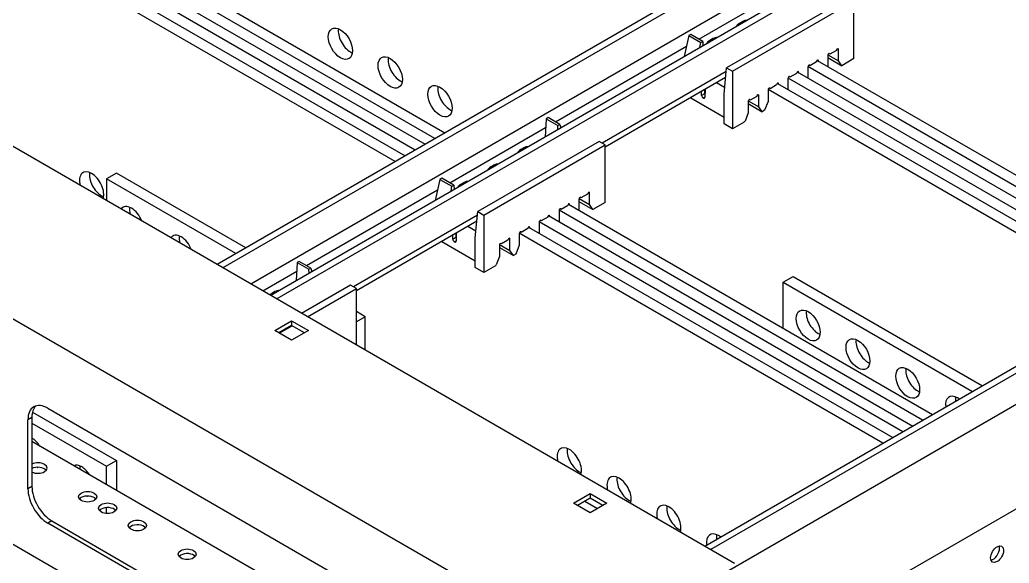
# Model space of a CAD drawing. Header units: millimetres. Extents: x -116965 to 323937, y 291661 to 566926.
# Drawn here: x -22430.4 to -22247.7, y 314047.1 to 314147.4 of the extents above; entities that cross this region are included whole.
import ezdxf

# ---------------------------------------------------------------- set-up
doc = ezdxf.new("R2010")
doc.units = ezdxf.units.MM
doc.layers.add('ALPHA', color=255, linetype='Continuous')

msp = doc.modelspace()

# ---------------------------------------------------------------- linework, layer by layer
at = {"layer": 'ALPHA'}
for p, q in [((-22241.781215, 314190.141612), (-22394.007163, 314102.25392)), ((-22240.678128, 314189.504745), (-22392.904076, 314101.617053)), ((-22239.575042, 314184.197517), (-22387.756339, 314098.645005)), ((-22231.853436, 314184.409806), (-22384.079384, 314096.522114)), ((-22230.750349, 314183.772939), (-22382.976297, 314095.885247)), ((-22298.406326, 314047.058751), (-22519.023642, 314174.432218)), ((-22353.744503, 314125.499578), (-22415.382114, 314161.08607)), ((-22413.67233, 314162.221816), (-22351.906025, 314126.561023)), ((-22357.421458, 314123.376687), (-22419.05907, 314158.963179)), ((-22417.349286, 314160.098925), (-22355.58298, 314124.438132)), ((-22325.98349, 314031.137068), (-22546.600806, 314158.510535)), ((-22421.026241, 314157.976034), (-22359.259936, 314122.315241)), ((-22361.098413, 314121.253796), (-22422.736025, 314156.840288)), ((-22323.225774, 314032.092369), (-22107.020805, 314156.918366)), ((-22305.024845, 314143.862586), (-22287.34899, 314154.067746)), ((-22277.447681, 314151.504994), (-22299.877108, 314138.555358)), ((-22298.774021, 314137.918491), (-22276.344594, 314150.868127)), ((-22276.344594, 314140.253671), (-22276.344594, 314150.868127)), ((-22306.532397, 314022.454443), (-22090.327428, 314147.280441)), ((-22296.898774, 314147.131838), (-22297.450318, 314146.813405)), ((-22306.863323, 314144.499453), (-22307.731404, 314140.627485)), ((-22306.495627, 314144.711742), (-22306.863323, 314144.499453)), ((-22306.863323, 314144.499453), (-22304.65715, 314143.225719)), ((-22304.289454, 314143.438008), (-22306.495627, 314144.711742)), ((-22331.498923, 314128.57777), (-22307.300691, 314142.548626)), ((-22304.796328, 314142.296208), (-22304.65715, 314143.225719)), ((-22304.65715, 314143.225719), (-22304.289454, 314143.438008)), ((-22304.289454, 314143.438008), (-22304.258813, 314142.606542)), ((-22302.414207, 314143.947502), (-22302.96575, 314143.629068)), ((-22281.179791, 314140.858695), (-22281.179791, 314138.799491)), ((-22281.157404, 314140.973144), (-22279.231004, 314139.860936)), ((-22280.812095, 314141.070984), (-22280.995943, 314141.177129)), ((-22279.5987, 314141.771538), (-22280.812095, 314141.070984)), ((-22279.414852, 314142.089972), (-22279.231004, 314141.983827)), ((-22279.231004, 314139.860936), (-22279.231004, 314141.983827)), ((-22307.731404, 314140.627485), (-22307.732422, 314140.601053)), ((-22307.709023, 314140.614563), (-22307.731404, 314140.627485)), ((-22284.48905, 314138.948093), (-22284.672898, 314139.054238)), ((-22283.275655, 314139.648647), (-22284.48905, 314138.948093)), ((-22283.140418, 314139.93146), (-22215.85868, 314101.08633)), ((-22283.091807, 314139.967081), (-22282.907959, 314139.860936)), ((-22282.907959, 314139.79725), (-22282.907959, 314139.860936)), ((-22281.179791, 314140.447725), (-22278.594137, 314138.954897)), ((-22278.594137, 314138.954897), (-22279.231004, 314139.860936)), ((-22276.344594, 314140.253671), (-22278.594137, 314138.954897)), ((-22299.941886, 314137.881091), (-22322.858078, 314124.650421)), ((-22303.921759, 314050.243088), (-22151.695811, 314138.13078)), ((-22302.818672, 314049.606221), (-22150.592724, 314137.493913)), ((-22300.340864, 314133.728169), (-22299.877108, 314138.555358)), ((-22299.877108, 314138.555358), (-22298.774021, 314137.918491)), ((-22298.774021, 314137.918491), (-22298.774021, 314127.304035)), ((-22286.95261, 314137.525756), (-22288.166006, 314136.825202)), ((-22286.817374, 314137.808569), (-22219.535636, 314098.963439)), ((-22286.768763, 314137.84419), (-22286.584915, 314137.738045)), ((-22286.584915, 314137.674358), (-22286.584915, 314137.738045)), ((-22284.856746, 314138.735804), (-22284.856746, 314136.6766)), ((-22217.697158, 314100.024885), (-22284.850203, 314138.795713)), ((-22300.049214, 314136.763929), (-22322.306535, 314123.913659)), ((-22300.231001, 314134.938475), (-22301.720998, 314135.798724)), ((-22290.629566, 314135.402865), (-22291.842961, 314134.702311)), ((-22290.494329, 314135.685678), (-22223.212591, 314096.840548)), ((-22290.445718, 314135.721299), (-22290.26187, 314135.615154)), ((-22290.26187, 314135.551467), (-22290.26187, 314135.615154)), ((-22288.533701, 314136.612913), (-22288.533701, 314134.553709)), ((-22221.374113, 314097.901993), (-22288.527158, 314136.672822)), ((-22288.166006, 314136.825202), (-22288.349853, 314136.931347)), ((-22304.484771, 314133.453209), (-22304.511829, 314134.187437)), ((-22303.933228, 314133.771643), (-22304.484771, 314133.453209)), ((-22303.960286, 314134.505871), (-22303.933228, 314133.771643)), ((-22303.945739, 314134.111132), (-22303.853823, 314134.058064)), ((-22303.837864, 314134.576551), (-22303.883049, 314133.108524)), ((-22300.340404, 314133.727904), (-22300.340864, 314133.728169)), ((-22300.340404, 314128.208387), (-22300.340404, 314133.727904)), ((-22300.224212, 314134.942395), (-22300.231001, 314134.938475)), ((-22294.122673, 314133.598408), (-22293.938825, 314133.492263)), ((-22293.938825, 314131.369372), (-22293.938825, 314133.492263)), ((-22292.210656, 314134.490022), (-22292.210656, 314132.367131)), ((-22225.051068, 314095.779102), (-22292.204113, 314134.549931)), ((-22291.842961, 314134.702311), (-22292.026809, 314134.808455)), ((-22306.501039, 314133.038966), (-22300.340404, 314129.482122)), ((-22304.20926, 314132.989541), (-22303.880876, 314133.179134)), ((-22304.158653, 314132.960323), (-22304.20926, 314132.989541)), ((-22303.882707, 314133.11964), (-22304.158653, 314132.960323)), ((-22295.887612, 314132.367131), (-22295.887612, 314130.24424)), ((-22295.887612, 314131.956161), (-22293.301958, 314130.463333)), ((-22295.865225, 314132.481579), (-22293.938825, 314131.369372)), ((-22295.519916, 314132.57942), (-22295.703764, 314132.685564)), ((-22294.306521, 314133.279974), (-22295.519916, 314132.57942)), ((-22292.210656, 314132.367131), (-22292.847524, 314130.7257)), ((-22295.887612, 314130.24424), (-22296.471407, 314128.739595)), ((-22293.301958, 314130.463333), (-22293.938825, 314131.369372)), ((-22292.847524, 314130.7257), (-22293.301958, 314130.463333)), ((-22333.22975, 314129.152485), (-22333.398523, 314125.782723)), ((-22332.862054, 314129.364774), (-22333.22975, 314129.152485)), ((-22333.22975, 314129.152485), (-22331.060903, 314127.900301)), ((-22330.693207, 314128.11259), (-22332.862054, 314129.364774)), ((-22331.060903, 314127.900301), (-22330.693207, 314128.11259)), ((-22331.038312, 314127.145391), (-22331.060903, 314127.900301)), ((-22330.693207, 314128.11259), (-22330.515803, 314127.447062)), ((-22298.774021, 314127.304035), (-22300.340404, 314128.208387)), ((-22296.630623, 314128.541527), (-22298.774021, 314127.304035)), ((-22350.986786, 314117.326447), (-22333.310931, 314127.531607)), ((-22323.409622, 314124.968855), (-22345.839049, 314112.019219)), ((-22344.735962, 314111.382352), (-22322.306535, 314124.331988)), ((-22322.306535, 314124.331988), (-22323.409622, 314124.968855)), ((-22322.306535, 314113.717532), (-22322.306535, 314124.331988)), ((-22337.345282, 314123.780036), (-22337.896825, 314123.461602)), ((-22342.860715, 314120.595699), (-22343.412258, 314120.277266)), ((-22412.575787, 314119.130905), (-22414.414264, 314118.069459)), ((-22388.675578, 314105.332112), (-22412.575787, 314119.130905)), ((-22325.98349, 313989.528402), (-22546.600806, 314116.901869)), ((-22390.514055, 314104.270667), (-22414.414264, 314118.069459)), ((-22414.414264, 314118.069459), (-22414.414264, 314114.035966)), ((-22352.825264, 314117.963314), (-22353.693345, 314114.091346)), ((-22352.457568, 314118.175604), (-22352.825264, 314117.963314)), ((-22352.825264, 314117.963314), (-22350.619091, 314116.68958)), ((-22350.251395, 314116.901869), (-22352.457568, 314118.175604)), ((-22350.619091, 314116.68958), (-22350.251395, 314116.901869)), ((-22350.251395, 314116.901869), (-22350.220754, 314116.070403)), ((-22348.376148, 314117.411363), (-22348.927691, 314117.092929)), ((-22377.460864, 314102.041631), (-22353.262632, 314116.012487)), ((-22350.758269, 314115.760069), (-22350.619091, 314116.68958)), ((-22325.560641, 314115.235399), (-22326.774036, 314114.534845)), ((-22325.376793, 314115.553833), (-22325.192945, 314115.447689)), ((-22325.192945, 314113.324797), (-22325.192945, 314115.447689)), ((-22353.693345, 314114.091346), (-22353.694362, 314114.064914)), ((-22353.670964, 314114.078424), (-22353.693345, 314114.091346)), ((-22329.102359, 314113.395321), (-22261.820621, 314074.550191)), ((-22329.053748, 314113.430942), (-22328.8699, 314113.324797)), ((-22328.8699, 314113.261111), (-22328.8699, 314113.324797)), ((-22327.141731, 314114.322556), (-22327.141731, 314112.263352)), ((-22327.141731, 314113.911586), (-22324.556078, 314112.418758)), ((-22327.119345, 314114.437005), (-22325.192945, 314113.324797)), ((-22326.774036, 314114.534845), (-22326.957884, 314114.64099)), ((-22324.556078, 314112.418758), (-22325.192945, 314113.324797)), ((-22322.306535, 314113.717532), (-22324.556078, 314112.418758)), ((-22346.302805, 314107.192031), (-22345.839049, 314112.019219)), ((-22345.839049, 314112.019219), (-22344.735962, 314111.382352)), ((-22330.818687, 314112.199665), (-22330.818687, 314110.140461)), ((-22263.659099, 314073.488746), (-22330.812143, 314112.259574)), ((-22330.450991, 314112.411954), (-22330.634839, 314112.518099)), ((-22329.237596, 314113.112508), (-22330.450991, 314112.411954)), ((-22345.903827, 314111.344952), (-22368.820019, 314098.114283)), ((-22346.011154, 314110.22779), (-22368.268476, 314097.37752)), ((-22344.735962, 314111.382352), (-22344.735962, 314100.767896)), ((-22334.495642, 314110.076774), (-22334.495642, 314108.01757)), ((-22267.336054, 314071.365855), (-22334.489099, 314110.136683)), ((-22334.127946, 314110.289063), (-22334.311794, 314110.395208)), ((-22332.914551, 314110.989617), (-22334.127946, 314110.289063)), ((-22332.779315, 314111.27243), (-22265.497576, 314072.4273)), ((-22332.730703, 314111.308051), (-22332.546856, 314111.201906)), ((-22332.546856, 314111.13822), (-22332.546856, 314111.201906)), ((-22349.922227, 314107.969732), (-22349.895169, 314107.235504)), ((-22349.799804, 314108.040412), (-22349.84499, 314106.572385)), ((-22346.192942, 314108.402336), (-22347.682938, 314109.262586)), ((-22346.186152, 314108.406256), (-22346.192942, 314108.402336)), ((-22338.172597, 314107.953883), (-22338.172597, 314105.830992)), ((-22271.013009, 314069.242963), (-22338.166054, 314108.013792)), ((-22337.804902, 314108.166172), (-22337.988749, 314108.272317)), ((-22336.591506, 314108.866726), (-22337.804902, 314108.166172)), ((-22336.45627, 314109.149539), (-22269.174532, 314070.304409)), ((-22336.407659, 314109.18516), (-22336.223811, 314109.079015)), ((-22336.223811, 314109.015328), (-22336.223811, 314109.079015)), ((-22352.46298, 314106.502827), (-22346.302345, 314102.945983)), ((-22350.446712, 314106.917071), (-22350.47377, 314107.651298)), ((-22349.895169, 314107.235504), (-22350.446712, 314106.917071)), ((-22350.171201, 314106.453402), (-22349.842817, 314106.642995)), ((-22350.120594, 314106.424184), (-22350.171201, 314106.453402)), ((-22349.844648, 314106.583502), (-22350.120594, 314106.424184)), ((-22349.90768, 314107.574993), (-22349.815763, 314107.521925)), ((-22346.302345, 314107.191765), (-22346.302805, 314107.192031)), ((-22346.302345, 314101.672248), (-22346.302345, 314107.191765)), ((-22341.827166, 314105.94544), (-22339.900766, 314104.833233)), ((-22341.481857, 314106.043281), (-22341.665705, 314106.149425)), ((-22340.268462, 314106.743835), (-22341.481857, 314106.043281)), ((-22340.084614, 314107.062269), (-22339.900766, 314106.956124)), ((-22339.900766, 314104.833233), (-22339.900766, 314106.956124)), ((-22341.849552, 314105.830992), (-22341.849552, 314103.708101)), ((-22341.849552, 314105.420022), (-22339.263899, 314103.927194)), ((-22339.263899, 314103.927194), (-22339.900766, 314104.833233)), ((-22338.809464, 314104.189562), (-22339.263899, 314103.927194)), ((-22338.172597, 314105.830992), (-22338.809464, 314104.189562)), ((-22379.19169, 314102.616346), (-22379.360464, 314099.246584)), ((-22378.823995, 314102.828635), (-22379.19169, 314102.616346)), ((-22379.19169, 314102.616346), (-22377.022844, 314101.364162)), ((-22376.655148, 314101.576451), (-22378.823995, 314102.828635)), ((-22341.849552, 314103.708101), (-22342.433347, 314102.203456)), ((-22385.550166, 314097.371271), (-22379.272872, 314100.995468)), ((-22377.022844, 314101.364162), (-22376.655148, 314101.576451)), ((-22377.000252, 314100.609253), (-22377.022844, 314101.364162)), ((-22376.655148, 314101.576451), (-22376.477744, 314100.910923)), ((-22344.735962, 314100.767896), (-22346.302345, 314101.672248)), ((-22342.592564, 314102.005388), (-22344.735962, 314100.767896)), ((-22289.397786, 314098.963439), (-22287.559308, 314100.024885)), ((-22289.397786, 314090.471875), (-22289.397786, 314098.963439)), ((-22289.397786, 314098.963439), (-22254.466711, 314078.795973)), ((-22287.559308, 314100.024885), (-22252.628233, 314079.857419)), ((-22383.307223, 314097.243897), (-22383.858766, 314096.925464)), ((-22369.371562, 314098.432716), (-22378.380103, 314093.231633)), ((-22377.277016, 314092.594766), (-22368.268476, 314097.795849)), ((-22368.268476, 314097.795849), (-22369.371562, 314098.432716)), ((-22368.268476, 314087.393682), (-22368.268476, 314097.795849)), ((-22366.613846, 314092.594766), (-22368.268476, 314093.550067)), ((-22383.307223, 314090.047296), (-22380.218581, 314091.830525)), ((-22380.218581, 314091.830525), (-22380.218581, 314090.981368)), ((-22380.218581, 314091.830525), (-22377.129938, 314090.047296)), ((-22366.613846, 314092.594766), (-22368.268476, 314091.639465)), ((-22366.613846, 314086.438381), (-22366.613846, 314092.594766)), ((-22380.218581, 314088.264068), (-22383.307223, 314090.047296)), ((-22380.218581, 314090.981368), (-22382.571832, 314089.622718)), ((-22382.498293, 314089.58026), (-22380.145041, 314090.938911)), ((-22377.865329, 314089.622718), (-22380.218581, 314090.981368)), ((-22377.129938, 314090.047296), (-22380.218581, 314088.264068)), ((-22428.086088, 314075.013503), (-22412.575787, 314066.058627)), ((-22425.261282, 314075.717781), (-22344.368267, 314029.014177)), ((-22428.202847, 314074.019468), (-22428.938238, 314073.59489)), ((-22428.938238, 314060.857544), (-22428.938238, 314073.59489)), ((-22428.202847, 314074.019468), (-22428.202847, 314061.282122)), ((-22428.202847, 314072.958023), (-22414.414264, 314064.997181)), ((-22340.691311, 314019.036589), (-22428.202847, 314069.561397)), ((-22414.414264, 314064.997181), (-22412.575787, 314066.058627)), ((-22412.575787, 314066.058627), (-22412.575787, 314060.53911)), ((-22414.414264, 314061.600555), (-22414.414264, 314064.997181)), ((-22428.202847, 314061.282122), (-22428.938238, 314060.857544)), ((-22328.152894, 314058.20393), (-22325.064252, 314059.987158)), ((-22325.064252, 314059.138002), (-22327.417503, 314057.779351)), ((-22326.057029, 314058.564821), (-22323.703778, 314057.206171)), ((-22325.064252, 314059.987158), (-22325.064252, 314059.138002)), ((-22325.064252, 314059.987158), (-22321.975609, 314058.20393)), ((-22322.711, 314057.779351), (-22325.064252, 314059.138002)), ((-22414.414264, 314056.278697), (-22414.414264, 314057.369404)), ((-22325.064252, 314056.420701), (-22328.152894, 314058.20393)), ((-22321.975609, 314058.20393), (-22325.064252, 314056.420701)), ((-22424.525891, 314054.913448), (-22425.261282, 314054.48887)), ((-22424.525891, 314054.913448), (-22343.632876, 314008.209844)), ((-22344.368267, 314007.785266), (-22425.261282, 314054.48887))]:
    msp.add_line(p, q, dxfattribs=at)
for centre, major_axis, start_param, end_param in [((-22371.21004, 314143.01343), (-1.586, 2.747033), 0.7853981634, 7.0685834706), ((-22295.832457, 314145.879333), (-2.288, 0), 5.4977871438, 6.0482686858), ((-22295.832457, 314146.5162), (-1.508, 0), 4.8150711724, 6.1805031152), ((-22369.371562, 314144.074875), (-1.586, 2.747033), 0.6182324985, 2.3561944902), ((-22301.34789, 314142.694996), (-2.288, 0), 5.4977871438, 6.0482686858), ((-22301.34789, 314143.331863), (-1.508, 0), 4.8150711724, 6.1805031152), ((-22369.371562, 314144.074875), (-1.586, 2.747033), 2.3561944902, 2.5233601551), ((-22362.017652, 314137.706202), (-1.586, 2.747033), 0.7853981634, 7.0685834706), ((-22280.995943, 314140.96484), (0.13, 0.225167), 5.4977871438, 8.6393797974), ((-22279.414852, 314141.877683), (0.13, 0.225167), 5.4977871438, 8.6393797974), ((-22360.179174, 314138.767647), (-1.586, 2.747033), 0.6182324985, 2.3561944902), ((-22284.672898, 314138.841949), (0.13, 0.225167), 5.4977871438, 8.6393797974), ((-22283.091807, 314139.754792), (0.13, 0.225167), 5.4977871438, 8.6393797974), ((-22288.349853, 314136.719057), (0.13, 0.225167), 5.4977871438, 8.6393797974), ((-22286.768763, 314137.631901), (0.13, 0.225167), 5.4977871438, 8.6393797974), ((-22360.179174, 314138.767647), (-1.586, 2.747033), 2.3561944902, 2.5233601551), ((-22352.825264, 314132.398974), (-1.586, 2.747033), 0.7853981634, 7.0685834706), ((-22350.986786, 314133.46042), (-1.586, 2.747033), 0.6182324985, 2.3561944902), ((-22290.445718, 314135.50901), (0.13, 0.225167), 5.4977871438, 8.6393797974), ((-22304.20926, 314133.307975), (-0.195, 0.33775), 0.8288490588, 2.3561944902), ((-22303.657717, 314133.626408), (-0.195, 0.33775), 0.8288490588, 1.4798786113), ((-22300.231001, 314136.212209), (-0.78, 1.351), 2.3561944902, 2.3617043931), ((-22294.122673, 314133.386118), (0.13, 0.225167), 5.4977871438, 8.6393797974), ((-22292.026809, 314134.596166), (0.13, 0.225167), 5.4977871438, 8.6393797974), ((-22304.158653, 314133.278757), (-0.195, 0.33775), 2.3561944902, 3.8920842319), ((-22295.703764, 314132.473275), (0.13, 0.225167), 5.4977871438, 8.6393797974), ((-22350.986786, 314133.46042), (-1.586, 2.747033), 2.3561944902, 2.5233601551), ((-22296.630623, 314128.753816), (0.13, 0.225167), 3.926990817, 4.9741883682), ((-22336.278965, 314122.52753), (-2.288, 0), 5.4977871438, 6.0482686858), ((-22336.278965, 314123.164398), (-1.508, 0), 4.8150711724, 6.1805031152), ((-22341.794398, 314119.980061), (-1.508, 0), 4.8150711724, 6.1805031152), ((-22417.171981, 314116.477291), (-1.586, 2.747033), 5.4977871438, 7.4026303168), ((-22415.333503, 314117.538736), (-1.586, 2.747033), 0.6182324985, 2.3561944902), ((-22417.171981, 314116.477291), (-1.586, 2.747033), 3.5929439707, 5.4977871438), ((-22341.794398, 314119.343194), (-2.288, 0), 5.4977871438, 6.0482686858), ((-22347.309831, 314116.158857), (-2.288, 0), 5.4977871438, 6.0482686858), ((-22347.309831, 314116.795724), (-1.508, 0), 4.8150711724, 6.1805031152), ((-22325.376793, 314115.341544), (0.13, 0.225167), 5.4977871438, 8.6393797974), ((-22415.333503, 314117.538736), (-1.586, 2.747033), 2.3561944902, 2.5233601551), ((-22329.053748, 314113.218653), (0.13, 0.225167), 5.4977871438, 8.6393797974), ((-22326.957884, 314114.428701), (0.13, 0.225167), 5.4977871438, 8.6393797974), ((-22409.81807, 314110.108617), (-1.56, 2.701999), 4.4505895926, 6.544984695), ((-22407.979593, 314111.170063), (-1.56, 2.701999), 0.6301372461, 1.1252350729), ((-22330.634839, 314112.30581), (0.13, 0.225167), 5.4977871438, 8.6393797974), ((-22334.311794, 314110.182919), (0.13, 0.225167), 5.4977871438, 8.6393797974), ((-22332.730703, 314111.095762), (0.13, 0.225167), 5.4977871438, 8.6393797974), ((-22400.625682, 314104.80139), (-1.56, 2.701999), 4.4505895926, 6.544984695), ((-22346.192942, 314109.67607), (-0.78, 1.351), 2.3561944902, 2.3617043931), ((-22337.988749, 314108.060027), (0.13, 0.225167), 5.4977871438, 8.6393797974), ((-22336.407659, 314108.972871), (0.13, 0.225167), 5.4977871438, 8.6393797974), ((-22398.787205, 314105.862835), (-1.56, 2.701999), 0.6301372461, 1.1252350729), ((-22350.171201, 314106.771836), (-0.195, 0.33775), 0.8288490588, 2.3561944902), ((-22350.120594, 314106.742618), (-0.195, 0.33775), 2.3561944902, 3.8920842319), ((-22349.619657, 314107.09027), (-0.195, 0.33775), 0.8288490588, 1.4798786113), ((-22341.665705, 314105.937136), (0.13, 0.225167), 5.4977871438, 8.6393797974), ((-22340.084614, 314106.84998), (0.13, 0.225167), 5.4977871438, 8.6393797974), ((-22342.592564, 314102.217677), (0.13, 0.225167), 3.926990817, 4.9741883682), ((-22382.240906, 314095.991391), (-2.288, 0), 5.4977871438, 5.7858452809), ((-22382.240906, 314096.628259), (-1.508, 0), 4.8150711724, 6.1805031152), ((-22284.801591, 314091.002597), (-1.56, 2.701999), 0.7853981634, 7.0685834706), ((-22282.963114, 314092.064043), (-1.56, 2.701999), 0.6301372461, 2.3561944902), ((-22282.963114, 314092.064043), (-1.56, 2.701999), 2.3561944902, 2.5114554075), ((-22275.609203, 314085.69537), (-1.56, 2.701999), 0.7853981634, 7.0685834706), ((-22273.770726, 314086.756815), (-1.56, 2.701999), 0.6301372461, 2.3561944902), ((-22273.770726, 314086.756815), (-1.56, 2.701999), 2.3561944902, 2.5114554075), ((-22266.416815, 314080.388142), (-1.56, 2.701999), 0.7853981634, 7.0685834706), ((-22264.578338, 314081.449587), (-1.56, 2.701999), 0.6301372461, 2.3561944902), ((-22264.578338, 314081.449587), (-1.56, 2.701999), 2.3561944902, 2.5114554075), ((-22425.261282, 314071.471999), (-2.6, 4.503332), 5.4977871438, 7.0685834706), ((-22257.224427, 314075.080914), (-1.56, 2.701999), 5.4977871438, 7.2238443879), ((-22255.385949, 314076.14236), (-1.56, 2.701999), 0.6301372461, 0.9406590807), ((-22257.224427, 314075.080914), (-1.56, 2.701999), 5.3425262264, 5.4977871438), ((-22424.525891, 314071.896577), (-2.6, 4.503332), 0.1418970546, 0.7853981634), ((-22428.202847, 314067.650795), (-1.56, 2.701999), 4.775052896, 5.4977871438), ((-22328.925055, 314065.527904), (-1.586, 2.747033), 5.4977871438, 7.4026303168), ((-22327.086577, 314066.58935), (-1.586, 2.747033), 0.6182324985, 2.3561944902), ((-22328.925055, 314065.527904), (-1.586, 2.747033), 3.5929439707, 5.4977871438), ((-22427.09976, 314064.678748), (-1.69, 0), 0.8596351127, 5.4235501945), ((-22427.09976, 314063.829591), (-1.69, 0), 3.5917893435, 5.4235501945), ((-22428.202847, 314067.650795), (-1.56, 2.701999), 2.8157657376, 2.861430972), ((-22419.010459, 314062.343567), (-1.56, 2.701999), 5.4977871438, 6.2205213916), ((-22417.171981, 314063.405013), (-1.56, 2.701999), 0.6301372461, 0.86882825), ((-22419.010459, 314062.343567), (-1.56, 2.701999), 4.775052896, 5.4977871438), ((-22327.086577, 314066.58935), (-1.586, 2.747033), 2.3561944902, 2.5233601551), ((-22319.732666, 314060.220676), (-1.586, 2.747033), 5.4977871438, 7.4026303168), ((-22317.894189, 314061.282122), (-1.586, 2.747033), 0.6182324985, 2.3561944902), ((-22319.732666, 314060.220676), (-1.586, 2.747033), 3.5929439707, 5.4977871438), ((-22425.261282, 314058.734652), (-2.6, 4.503332), 0.7853981634, 2.3561944902), ((-22424.525891, 314059.159231), (-2.6, 4.503332), 0.7853981634, 2.3561944902), ((-22417.907372, 314059.37152), (-1.69, 0), 2.3561944902, 8.6393797974), ((-22417.907372, 314058.522363), (-1.69, 0), 5.4977871438, 5.8329886172), ((-22417.907372, 314058.522363), (-1.69, 0), 3.5917893435, 5.4977871438), ((-22419.010459, 314062.343567), (-1.56, 2.701999), 2.8157657376, 2.861430972), ((-22317.894189, 314061.282122), (-1.586, 2.747033), 2.3561944902, 2.5233601551), ((-22414.230417, 314057.248629), (-1.69, 0), 2.3561944902, 8.6393797974), ((-22414.230417, 314056.399472), (-1.69, 0), 5.4977871438, 5.8329886172), ((-22414.230417, 314056.399472), (-1.69, 0), 3.5917893435, 5.4977871438), ((-22310.540278, 314054.913448), (-1.586, 2.747033), 5.4977871438, 7.4026303168), ((-22308.701801, 314055.974894), (-1.586, 2.747033), 0.6182324985, 2.3561944902), ((-22310.540278, 314054.913448), (-1.586, 2.747033), 3.5929439707, 5.4977871438), ((-22408.714984, 314054.064292), (-1.69, 0), 2.3561944902, 8.6393797974), ((-22408.714984, 314053.215136), (-1.69, 0), 5.4977871438, 5.8329886172), ((-22408.714984, 314053.215136), (-1.69, 0), 3.5917893435, 5.4977871438), ((-22308.701801, 314055.974894), (-1.586, 2.747033), 2.3561944902, 2.5233601551), ((-22301.34789, 314049.606221), (-1.586, 2.747033), 5.4977871438, 7.2357491355), ((-22299.509412, 314050.667666), (-1.586, 2.747033), 0.6182324985, 0.9525638283), ((-22301.34789, 314049.606221), (-1.586, 2.747033), 5.3306214788, 5.4977871438), ((-22399.522596, 314048.757064), (-1.69, 0), 2.3561944902, 8.6393797974), ((-22249.907286, 314048.778293), (0.845, 1.463583), 2.3561944902, 8.6393797974), ((-22250.642677, 314049.202871), (0.845, 1.463583), 3.5917893435, 5.4977871438), ((-22250.642677, 314049.202871), (0.845, 1.463583), 5.4977871438, 5.8329886172), ((-22399.522596, 314047.907908), (-1.69, 0), 5.4977871438, 5.8329886172), ((-22399.522596, 314047.907908), (-1.69, 0), 3.5917893435, 5.4977871438)]:
    msp.add_ellipse(centre, major_axis=major_axis, ratio=0.5773502692, start_param=start_param, end_param=end_param, dxfattribs=at)

doc.saveas('drawing.dxf')
